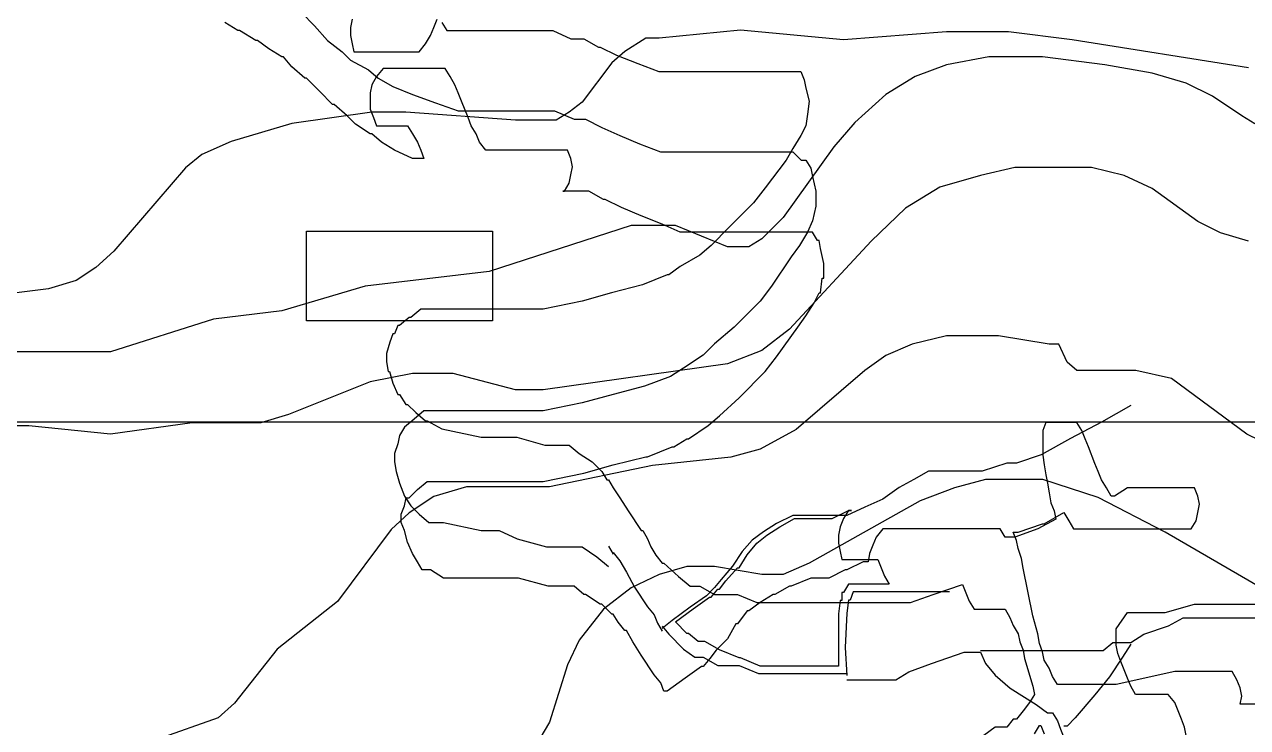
# Model space of a CAD drawing. Extents: x -0.49 to 6.91, y -0.57 to 8.11.
# Drawn here: x 0.8547 to 1.2497, y 1.9979 to 2.2249 of the extents above; entities that cross this region are included whole.
import ezdxf

# ---------------------------------------------------------------- set-up
doc = ezdxf.new("R2010")
doc.units = 0
for name, color, linetype in [('roads', 7, 'CONTINUOUS'), ('topo', 7, 'CONTINUOUS'), ('topo_grid', 7, 'CONTINUOUS'), ('white', 7, 'CONTINUOUS')]:
    doc.layers.add(name, color=color, linetype=linetype)

msp = doc.modelspace()

# ---------------------------------------------------------------- linework, layer by layer
at = {"layer": 'roads', "color": 7}
for points in [[(0.944146, 2.22874), (0.948364, 2.224507), (0.952582, 2.219744), (0.957332, 2.21604), (0.959968, 2.213394), (0.965768, 2.210219), (0.968931, 2.207574), (0.973676, 2.204928), (0.980003, 2.202282), (0.987385, 2.199636), (0.994766, 2.19699), (1.000039, 2.19699), (1.005311, 2.19699), (1.015328, 2.19699), (1.020074, 2.19699), (1.025874, 2.19699), (1.032201, 2.194344), (1.035891, 2.194344), (1.041164, 2.191699), (1.046964, 2.189053), (1.05329, 2.186407), (1.060145, 2.183761), (1.066472, 2.183761), (1.07438, 2.183761), (1.081762, 2.183761), (1.088091, 2.183761), (1.094945, 2.183761), (1.09758, 2.183761), (1.100743, 2.183761), (1.102852, 2.183761), (1.10549, 2.181115), (1.107072, 2.181115), (1.108654, 2.178469), (1.109181, 2.175824), (1.110236, 2.171061), (1.110236, 2.166299), (1.109181, 2.161536), (1.107598, 2.157832), (1.104961, 2.153599), (1.102325, 2.149894), (1.095998, 2.140369), (1.092307, 2.135607), (1.083873, 2.12714), (1.077546, 2.121849), (1.073855, 2.118144), (1.067527, 2.113911), (1.063309, 2.111265), (1.054873, 2.10809), (1.044855, 2.105444), (1.034839, 2.102799), (1.022184, 2.100153), (1.014275, 2.100153), (1.009003, 2.100153), (1.000041, 2.100153), (0.993713, 2.100153), (0.98844, 2.100153), (0.983695, 2.100153), (0.980532, 2.097507), (0.977368, 2.094861), (0.975786, 2.092215), (0.97526, 2.089569), (0.974207, 2.086394), (0.974207, 2.083749), (0.974733, 2.080574), (0.975786, 2.076869), (0.977368, 2.072636), (0.979477, 2.069461), (0.982112, 2.066815), (0.985276, 2.064169), (0.990021, 2.064169), (1.002147, 2.061524), (1.007947, 2.061524), (1.013747, 2.058878), (1.023237, 2.056232), (1.027982, 2.056232), (1.031146, 2.056232), (1.034838, 2.056232), (1.039582, 2.053057), (1.043274, 2.049882)], [(1.211997, 2.101846), (1.202507, 2.096554), (1.192489, 2.091263), (1.182999, 2.085971), (1.17509, 2.083325), (1.171926, 2.083325), (1.164018, 2.080679), (1.156109, 2.080679), (1.149255, 2.080679), (1.14662, 2.080679), (1.141875, 2.078034), (1.137129, 2.075388), (1.131857, 2.071684), (1.126057, 2.069038), (1.120257, 2.066392), (1.114981, 2.066392), (1.109181, 2.066392), (1.102854, 2.066392), (1.097582, 2.063746), (1.093364, 2.0611), (1.089673, 2.058454), (1.086509, 2.05475), (1.083346, 2.049988), (1.079655, 2.045754), (1.077546, 2.043109), (1.074911, 2.040463), (1.069639, 2.036759), (1.063839, 2.032525), (1.060675, 2.029879)], [(1.043275, 2.056496), (1.044857, 2.053851)], [(1.044856, 2.05438), (1.046967, 2.051734), (1.049076, 2.04803), (1.051714, 2.043267), (1.055932, 2.036917), (1.058041, 2.034271), (1.059094, 2.031626), (1.060676, 2.02898)], [(1.153472, 2.041733), (1.142927, 2.041733), (1.132382, 2.041733), (1.127109, 2.041733), (1.125, 2.041733), (1.123418, 2.041733), (1.122362, 2.041733), (1.121309, 2.039087), (1.120783, 2.039087), (1.120256, 2.034854), (1.11973, 2.023741), (1.120256, 2.014745)], [(1.060674, 2.030673), (1.062783, 2.028027), (1.067528, 2.023265), (1.071219, 2.020619), (1.073854, 2.020619), (1.0786, 2.017973), (1.085454, 2.017973), (1.091781, 2.015327), (1.099689, 2.015327), (1.106016, 2.015327), (1.113398, 2.015327), (1.116561, 2.015327), (1.120252, 2.015327)], [(1.163489, 2.022762), (1.166653, 2.022762), (1.170343, 2.022762), (1.174561, 2.022762), (1.178779, 2.022762), (1.184052, 2.022762), (1.190906, 2.022762), (1.195124, 2.022762), (1.203033, 2.022762), (1.206196, 2.025408), (1.20936, 2.025408), (1.211995, 2.025408), (1.216213, 2.028054), (1.224121, 2.0307), (1.228867, 2.033345), (1.234139, 2.033345), (1.242048, 2.033345), (1.248375, 2.033345), (1.254179, 2.033345)], [(1.211997, 2.024852), (1.209362, 2.020619), (1.205144, 2.014269), (1.200399, 2.008448), (1.194072, 2.00104), (1.191434, 1.998394), (1.190381, 1.998394)], [(1.120254, 2.013264), (1.126054, 2.013264), (1.131854, 2.013264), (1.136072, 2.013264), (1.14029, 2.015909), (1.147671, 2.018555), (1.158216, 2.022259), (1.160851, 2.022259), (1.163486, 2.022259), (1.165069, 2.018555), (1.168233, 2.014851), (1.172978, 2.010618), (1.181414, 2.005326), (1.185104, 2.00268), (1.186686, 2.00268), (1.188268, 2.000034), (1.189321, 1.997389), (1.190377, 1.994743)]]:
    msp.add_lwpolyline(points, dxfattribs=at)
at = {"layer": 'topo', "color": 2}
for points in [[(1.249956, 2.210934), (1.193013, 2.21993), (1.172451, 2.222575), (1.152416, 2.222575), (1.119199, 2.21993), (1.085983, 2.223105), (1.059616, 2.220459), (1.055398, 2.220459), (1.048544, 2.216225), (1.044326, 2.212521), (1.034836, 2.199821), (1.030618, 2.196646), (1.0264, 2.194), (1.013219, 2.194), (0.977893, 2.196646), (0.966821, 2.196646), (0.940986, 2.192942), (0.921478, 2.187121), (0.911987, 2.182888), (0.906715, 2.178655), (0.883516, 2.151746), (0.877712, 2.146455), (0.871385, 2.142221), (0.862422, 2.139576), (0.820242, 2.134284)], [(1.252071, 2.192783), (1.247849, 2.195429), (1.238358, 2.201779), (1.229923, 2.206013), (1.218849, 2.209188), (1.203559, 2.211833), (1.183525, 2.214479), (1.166126, 2.214479), (1.152417, 2.211833), (1.1424, 2.208129), (1.132909, 2.202308), (1.122891, 2.193313), (1.116038, 2.185375), (1.099692, 2.162621), (1.092838, 2.155742), (1.08862, 2.153096), (1.081766, 2.153096), (1.064889, 2.159975), (1.050654, 2.159975), (1.004783, 2.145158), (0.964713, 2.140396), (0.937823, 2.132458), (0.915679, 2.129813), (0.882463, 2.119229), (0.873495, 2.119229), (0.845024, 2.119229)], [(1.249956, 2.154974), (1.240993, 2.15762), (1.233611, 2.161324), (1.218848, 2.171908), (1.209885, 2.176141), (1.19934, 2.178787), (1.188268, 2.178787), (1.17456, 2.178787), (1.163488, 2.176141), (1.150306, 2.172437), (1.139234, 2.165558), (1.128162, 2.154974), (1.1018, 2.126505), (1.092837, 2.119626), (1.081765, 2.115393), (1.022181, 2.106926), (1.013218, 2.106926), (0.993183, 2.112218), (0.980002, 2.112218), (0.966293, 2.109572), (0.939931, 2.098989), (0.930968, 2.096343), (0.908824, 2.096343), (0.882462, 2.092639), (0.856095, 2.095284), (0.842387, 2.095284)], [(1.26578, 2.084648), (1.249431, 2.092586), (1.225178, 2.110577), (1.213579, 2.113223), (1.194598, 2.113223), (1.191434, 2.115869), (1.188799, 2.12169), (1.185635, 2.12169), (1.169291, 2.124336), (1.152419, 2.124336), (1.141347, 2.12169), (1.132911, 2.117986), (1.126057, 2.113223), (1.103913, 2.094173), (1.092313, 2.087823), (1.082823, 2.085177), (1.05751, 2.082531), (1.024294, 2.075652), (0.997403, 2.075652), (0.986858, 2.072477), (0.978949, 2.067186), (0.973149, 2.061894), (0.95575, 2.038611), (0.936242, 2.023265), (0.922534, 2.005802), (0.917261, 2.00104), (0.897753, 1.994161)], [(1.271056, 2.033107), (1.223072, 2.061047), (1.201455, 2.07216), (1.183529, 2.077981), (1.174566, 2.077981), (1.165075, 2.077981), (1.155058, 2.075335), (1.143986, 2.071101), (1.108133, 2.050993), (1.099697, 2.047289), (1.092843, 2.047289), (1.077553, 2.049935), (1.068587, 2.049935), (1.059619, 2.047289), (1.050656, 2.043056), (1.041693, 2.036176), (1.033784, 2.026122), (1.030093, 2.018185), (1.024294, 1.999664), (1.02113, 1.994372)]]:
    msp.add_lwpolyline(points, dxfattribs=at)
at = {"layer": 'topo_grid', "color": 7}
msp.add_lwpolyline([(0.512855, 2.096581), (0.549763, 2.096581), (0.587197, 2.096581), (0.624632, 2.096581), (0.661539, 2.096581), (0.698977, 2.096581), (0.735885, 2.096581), (0.773319, 2.096581), (0.810226, 2.096581), (0.847661, 2.096581), (0.885099, 2.096581), (0.922007, 2.096581), (0.959441, 2.096581), (0.996348, 2.096581), (1.033783, 2.096581), (1.070694, 2.096581), (1.108129, 2.096581), (1.145563, 2.096581), (1.18247, 2.096581), (1.219904, 2.096581), (1.256816, 2.096581)], dxfattribs=at)
at = {"layer": 'white', "color": 7}
for points in [[(1.254705, 2.005432), (1.248378, 2.005432), (1.248378, 2.005432), (1.247322, 2.005432), (1.247849, 2.008078), (1.247322, 2.010724), (1.246269, 2.013369), (1.244687, 2.016015), (1.2431, 2.016015), (1.240464, 2.016015), (1.237829, 2.016015), (1.235191, 2.016015), (1.232556, 2.016015), (1.229393, 2.016015), (1.226229, 2.016015), (1.207248, 2.011782), (1.204085, 2.011782), (1.20145, 2.011782), (1.198285, 2.011782), (1.19565, 2.011782), (1.193015, 2.011782), (1.190377, 2.011782), (1.188268, 2.011782), (1.186686, 2.014428), (1.18563, 2.017074), (1.184048, 2.019719), (1.183522, 2.022365), (1.182469, 2.025011), (1.181942, 2.028186), (1.18036, 2.034007), (1.177197, 2.049353), (1.176671, 2.052528), (1.175615, 2.055703), (1.175088, 2.058349), (1.174033, 2.060994), (1.175615, 2.060994), (1.183524, 2.06364), (1.18405, 2.06364), (1.190377, 2.067344), (1.19196, 2.064699), (1.193539, 2.062053), (1.195648, 2.062053), (1.198286, 2.062053), (1.200921, 2.062053), (1.203556, 2.062053), (1.206719, 2.062053), (1.209883, 2.062053), (1.212518, 2.062053), (1.215682, 2.062053), (1.218845, 2.062053), (1.222009, 2.062053), (1.224645, 2.062053), (1.22728, 2.062053), (1.229915, 2.062053), (1.231497, 2.062053), (1.23308, 2.064699), (1.233606, 2.067344), (1.234133, 2.06999), (1.233606, 2.072636), (1.23255, 2.075282), (1.230971, 2.075282), (1.229389, 2.075282), (1.226753, 2.075282), (1.224115, 2.075282), (1.22148, 2.075282), (1.215684, 2.075282), (1.214103, 2.075282), (1.214103, 2.075282), (1.214103, 2.075282), (1.214103, 2.075282), (1.213577, 2.075282), (1.213577, 2.075282), (1.21305, 2.075282), (1.21305, 2.075282), (1.212524, 2.075282), (1.211997, 2.075282), (1.21147, 2.075282), (1.210944, 2.075282), (1.206726, 2.072636), (1.205673, 2.072636), (1.204091, 2.075282), (1.202508, 2.077928), (1.201455, 2.080574), (1.2004, 2.083219), (1.198291, 2.088511), (1.197238, 2.091157), (1.196182, 2.093803), (1.1946, 2.096449), (1.193018, 2.096449), (1.191436, 2.096449), (1.189327, 2.096449), (1.187745, 2.096449), (1.185636, 2.096449), (1.184583, 2.096449), (1.18353, 2.093803), (1.18353, 2.091157), (1.18353, 2.088511), (1.18353, 2.085865), (1.184056, 2.08269), (1.184583, 2.079515), (1.185109, 2.076869), (1.185636, 2.073694), (1.186163, 2.070519), (1.187216, 2.067874), (1.187745, 2.065228), (1.181945, 2.062053), (1.174563, 2.059407), (1.1714, 2.059407), (1.169817, 2.062053), (1.167709, 2.062053), (1.165073, 2.062053), (1.162438, 2.062053), (1.159803, 2.062053), (1.156639, 2.062053), (1.154003, 2.062053), (1.15084, 2.062053), (1.147677, 2.062053), (1.145041, 2.062053), (1.141877, 2.062053), (1.139242, 2.062053), (1.136079, 2.062053), (1.13397, 2.062053), (1.131862, 2.062053), (1.129753, 2.059407), (1.128697, 2.056761), (1.127644, 2.054115), (1.127115, 2.051469), (1.125533, 2.051469), (1.12026, 2.048824), (1.119733, 2.048824), (1.114461, 2.046178), (1.108661, 2.046178), (1.102334, 2.043532), (1.101808, 2.043532), (1.097063, 2.040886), (1.096536, 2.040886), (1.092318, 2.03824), (1.088627, 2.035594), (1.088101, 2.035594), (1.084938, 2.031361), (1.084411, 2.031361), (1.081776, 2.026599), (1.078085, 2.022894), (1.075976, 2.020249), (1.073868, 2.017603), (1.07333, 2.017603), (1.068057, 2.013899), (1.062258, 2.009665), (1.061202, 2.009665), (1.060149, 2.012311), (1.060149, 2.012311), (1.05804, 2.014957), (1.053817, 2.021307), (1.051182, 2.02554), (1.049073, 2.029244), (1.049073, 2.029244), (1.048547, 2.029244), (1.048547, 2.029244), (1.046438, 2.03189), (1.044856, 2.034536), (1.044856, 2.034536), (1.044329, 2.034536), (1.041166, 2.037711), (1.04064, 2.037711), (1.035895, 2.040886), (1.035368, 2.040886), (1.032204, 2.043532), (1.028513, 2.043532), (1.023768, 2.043532), (1.014278, 2.046178), (1.008478, 2.046178), (1.002151, 2.046178), (0.990025, 2.046178), (0.985807, 2.048824), (0.983169, 2.048824), (0.981587, 2.051469), (0.980005, 2.054115), (0.978423, 2.057819), (0.97737, 2.061524), (0.976314, 2.064169), (0.976314, 2.066815), (0.97737, 2.069461), (0.977896, 2.072107), (0.978949, 2.072107), (0.981587, 2.074753), (0.98475, 2.077399), (0.988441, 2.077399), (0.988968, 2.077399), (0.993713, 2.077399), (1.00004, 2.077399), (1.009003, 2.077399), (1.014275, 2.077399), (1.022183, 2.077399), (1.022183, 2.077399), (1.035364, 2.080044), (1.044855, 2.08269), (1.055404, 2.085336), (1.055931, 2.085336), (1.06384, 2.088511), (1.064366, 2.088511), (1.068584, 2.091157), (1.069111, 2.091157), (1.075438, 2.09539), (1.075438, 2.09539), (1.079128, 2.098565), (1.085455, 2.104386), (1.093891, 2.112853), (1.097582, 2.117615), (1.104436, 2.12714), (1.107074, 2.130844), (1.107074, 2.130844), (1.109709, 2.135078), (1.111289, 2.138253), (1.111818, 2.138253), (1.111818, 2.138253), (1.112344, 2.143015), (1.112871, 2.143015), (1.112871, 2.147778), (1.112871, 2.147778), (1.112871, 2.147778), (1.111815, 2.15254), (1.111289, 2.155186), (1.111289, 2.155186), (1.110762, 2.155186), (1.110762, 2.155186), (1.10918, 2.157832), (1.108653, 2.157832), (1.108653, 2.157832), (1.106545, 2.157832), (1.106545, 2.157832), (1.104436, 2.157832), (1.103909, 2.157832), (1.103909, 2.157832), (1.101274, 2.157832), (1.100748, 2.157832), (1.097584, 2.157832), (1.094947, 2.157832), (1.088093, 2.157832), (1.081766, 2.157832), (1.074912, 2.157832), (1.066476, 2.157832), (1.060676, 2.160478), (1.053818, 2.163124), (1.047491, 2.165769), (1.042218, 2.168415), (1.041692, 2.168415), (1.036947, 2.171061), (1.032729, 2.171061), (1.028511, 2.171061), (1.029037, 2.171061), (1.030619, 2.173707), (1.031146, 2.176353), (1.031672, 2.178999), (1.031146, 2.181644), (1.030093, 2.18429), (1.028511, 2.18429), (1.026928, 2.18429), (1.024292, 2.18429), (1.021656, 2.18429), (1.019019, 2.18429), (1.01322, 2.18429), (1.010584, 2.18429), (1.007946, 2.18429), (1.005837, 2.18429), (1.003729, 2.18429), (1.00162, 2.186936), (1.000567, 2.189582), (0.998985, 2.192228), (0.997932, 2.194874), (0.995823, 2.200165), (0.994767, 2.202811), (0.993714, 2.205457), (0.992132, 2.208103), (0.99055, 2.210749), (0.988441, 2.210749), (0.985806, 2.210749), (0.983171, 2.210749), (0.980535, 2.210749), (0.977897, 2.210749), (0.975262, 2.210749), (0.972627, 2.210749), (0.970518, 2.210749), (0.968409, 2.208103), (0.966827, 2.205457), (0.966301, 2.202811), (0.966301, 2.200165), (0.966301, 2.197519), (0.967356, 2.194874), (0.968409, 2.192228), (0.970518, 2.192228), (0.9721, 2.192228), (0.974209, 2.192228), (0.976318, 2.192228), (0.978427, 2.192228), (0.980009, 2.189582), (0.981591, 2.186936), (0.982647, 2.18429), (0.9837, 2.181644), (0.9837, 2.181644), (0.98001, 2.181644), (0.97421, 2.18429), (0.969992, 2.186936), (0.966827, 2.189582), (0.966301, 2.189582), (0.961556, 2.192757), (0.958921, 2.195403), (0.954703, 2.199107), (0.954176, 2.199107), (0.949958, 2.20334), (0.94574, 2.207574), (0.945214, 2.207574), (0.940996, 2.211278), (0.93836, 2.214453), (0.937834, 2.214453), (0.937834, 2.214453), (0.933616, 2.217099), (0.929925, 2.219744), (0.929398, 2.219744), (0.924127, 2.222919), (0.9236, 2.222919), (0.919382, 2.225565)], [(0.9605, 2.226624), (0.959973, 2.223978), (0.959973, 2.221332), (0.9605, 2.218686), (0.961026, 2.21604), (0.962609, 2.21604), (0.964191, 2.21604), (0.966826, 2.21604), (0.968935, 2.21604), (0.971573, 2.21604), (0.974208, 2.21604), (0.977371, 2.21604), (0.97948, 2.21604), (0.982115, 2.21604), (0.984224, 2.218686), (0.985806, 2.221332), (0.986862, 2.223978), (0.987915, 2.226624)], [(0.989478, 2.225565), (0.99106, 2.222919), (0.993169, 2.222919), (0.995804, 2.222919), (0.998442, 2.222919), (1.001077, 2.222919), (1.00424, 2.222919), (1.007404, 2.222919), (1.010567, 2.222919), (1.013202, 2.222919), (1.016366, 2.222919), (1.017948, 2.222919), (1.020057, 2.222919), (1.024802, 2.222919), (1.025329, 2.222919), (1.031129, 2.220274), (1.035351, 2.220274), (1.040096, 2.217628), (1.040622, 2.217628), (1.045896, 2.214982), (1.05275, 2.212336), (1.059604, 2.20969), (1.059604, 2.20969), (1.065931, 2.20969), (1.066457, 2.20969), (1.074366, 2.20969), (1.08122, 2.20969), (1.081747, 2.20969), (1.087547, 2.20969), (1.088073, 2.20969), (1.0944, 2.20969), (1.094927, 2.20969), (1.097035, 2.20969), (1.097562, 2.20969), (1.100197, 2.20969), (1.102306, 2.20969), (1.103888, 2.20969), (1.103888, 2.20969), (1.10547, 2.20969), (1.106523, 2.207044), (1.10705, 2.204399), (1.108105, 2.200165), (1.107579, 2.195932), (1.107052, 2.192228), (1.10547, 2.189053), (1.102835, 2.184819), (1.100726, 2.181115), (1.093872, 2.172119), (1.090181, 2.167357), (1.082272, 2.159419), (1.076472, 2.153599), (1.072782, 2.150424), (1.066455, 2.146719), (1.062764, 2.144074), (1.062238, 2.144074), (1.054329, 2.140899), (1.044312, 2.138253), (1.034821, 2.135607), (1.022163, 2.132961), (1.021636, 2.132961), (1.014255, 2.132961), (1.008997, 2.132961), (1.000561, 2.132961), (0.993707, 2.132961), (0.99318, 2.132961), (0.987908, 2.132961), (0.983163, 2.132961), (0.983163, 2.132961), (0.982636, 2.132961), (0.979473, 2.130315), (0.978946, 2.130315), (0.975783, 2.127669), (0.975783, 2.127669), (0.975257, 2.127669), (0.974201, 2.125024), (0.973675, 2.125024), (0.973675, 2.125024), (0.972622, 2.122378), (0.972622, 2.122378), (0.971566, 2.118674), (0.971566, 2.118674), (0.971566, 2.116028), (0.971566, 2.116028), (0.972092, 2.112853), (0.972619, 2.112853), (0.973675, 2.109149), (0.973675, 2.109149), (0.975257, 2.105444), (0.975257, 2.105444), (0.975783, 2.105444), (0.977892, 2.102269), (0.978419, 2.102269), (0.981054, 2.099624), (0.981054, 2.099624), (0.984217, 2.096978), (0.984743, 2.096978), (0.989489, 2.094332), (1.002142, 2.091686), (1.007942, 2.091686), (1.013214, 2.091686), (1.013743, 2.091686), (1.022706, 2.08904), (1.023233, 2.08904), (1.027451, 2.08904), (1.030614, 2.08904), (1.033778, 2.086394), (1.038, 2.083749), (1.041163, 2.080574), (1.042745, 2.077928), (1.043271, 2.077928), (1.043271, 2.077928), (1.044854, 2.075282), (1.046962, 2.072107), (1.046962, 2.072107), (1.049598, 2.067874), (1.053816, 2.061524), (1.054342, 2.061524), (1.055924, 2.058878), (1.056977, 2.056232), (1.056977, 2.056232), (1.05856, 2.053586), (1.05856, 2.053586), (1.060668, 2.05094), (1.061195, 2.05094), (1.06594, 2.046707), (1.069631, 2.043532), (1.070157, 2.043532), (1.072793, 2.043532), (1.077539, 2.040886), (1.078065, 2.040886), (1.084919, 2.040886), (1.091246, 2.03824), (1.091773, 2.03824), (1.099682, 2.03824), (1.106009, 2.03824), (1.11339, 2.03824), (1.116554, 2.03824), (1.119717, 2.03824), (1.119717, 2.03824), (1.120243, 2.03824), (1.126043, 2.03824), (1.12657, 2.03824), (1.131842, 2.03824), (1.13606, 2.03824), (1.136586, 2.03824), (1.140804, 2.03824), (1.148186, 2.040886), (1.157676, 2.044061), (1.158732, 2.041415), (1.159785, 2.038769), (1.161367, 2.036124), (1.163476, 2.036124), (1.165585, 2.036124), (1.167693, 2.036124), (1.169802, 2.036124), (1.171384, 2.036124), (1.172966, 2.033478), (1.174022, 2.030832), (1.175604, 2.028186), (1.176131, 2.02554), (1.177184, 2.022894), (1.17771, 2.020249), (1.180346, 2.011253), (1.180872, 2.008607), (1.17929, 2.005961), (1.177181, 2.003315), (1.175073, 2.000669), (1.174017, 2.000669), (1.171908, 1.998024), (1.168218, 1.998024), (1.164527, 1.995378)], [(1.229909, 1.995378), (1.229383, 1.998024), (1.22833, 2.000669), (1.227274, 2.003315), (1.226221, 2.005961), (1.224112, 2.008607), (1.22253, 2.008607), (1.220421, 2.008607), (1.217781, 2.008607), (1.215672, 2.008607), (1.213563, 2.008607), (1.211981, 2.011253), (1.210925, 2.013899), (1.209872, 2.016544), (1.208817, 2.01919), (1.207764, 2.021836), (1.207237, 2.024482), (1.207237, 2.027128), (1.207237, 2.029774), (1.207237, 2.029774), (1.210927, 2.035065), (1.211454, 2.035065), (1.211454, 2.035065), (1.21198, 2.035065), (1.214618, 2.035065), (1.217253, 2.035065), (1.219889, 2.035065), (1.223057, 2.035065), (1.232547, 2.037711), (1.235185, 2.037711), (1.238347, 2.037711), (1.240983, 2.037711), (1.242038, 2.037711), (1.247838, 2.037711), (1.254165, 2.037711)], [(1.180878, 1.995907), (1.18246, 1.998553), (1.182987, 1.998553), (1.184042, 1.995907)]]:
    msp.add_lwpolyline(points, dxfattribs=at)
for points in [[(1.005839, 2.158202), (1.005839, 2.129204), (0.945733, 2.129204), (0.945733, 2.158202), (1.005839, 2.158202)], [(1.132393, 2.046839), (1.133975, 2.044193), (1.133975, 2.044193), (1.132381, 2.044193), (1.127636, 2.044193), (1.127109, 2.044193), (1.126582, 2.044193), (1.125, 2.044193), (1.124473, 2.044193), (1.122891, 2.044193), (1.121309, 2.044193), (1.120783, 2.044193), (1.120783, 2.044193), (1.119201, 2.041548), (1.119201, 2.041548), (1.118674, 2.041548), (1.118674, 2.041548), (1.118674, 2.038902), (1.118148, 2.038902), (1.117621, 2.034668), (1.117621, 2.034668), (1.117621, 2.023556), (1.117621, 2.017735), (1.117093, 2.017735), (1.116566, 2.017735), (1.113402, 2.017735), (1.106548, 2.017735), (1.100221, 2.017735), (1.092312, 2.017735), (1.085985, 2.020381), (1.085458, 2.020381), (1.079131, 2.023027), (1.074386, 2.025673), (1.072278, 2.025673), (1.069115, 2.028318), (1.068588, 2.028318), (1.064897, 2.032023), (1.070697, 2.036256), (1.075969, 2.03996), (1.076496, 2.03996), (1.078605, 2.042606), (1.079131, 2.042606), (1.08124, 2.045252), (1.084931, 2.049485), (1.085458, 2.049485), (1.088093, 2.053718), (1.091257, 2.057423), (1.09442, 2.060068), (1.098638, 2.062714), (1.103384, 2.06536), (1.109711, 2.06536), (1.114983, 2.06536), (1.11551, 2.06536), (1.120782, 2.068006), (1.121835, 2.068006), (1.120782, 2.068006), (1.1192, 2.06536), (1.118145, 2.062714), (1.117618, 2.060068), (1.117618, 2.057423), (1.118145, 2.054777), (1.118671, 2.052131), (1.120253, 2.052131), (1.121835, 2.052131), (1.123944, 2.052131), (1.126053, 2.052131), (1.128162, 2.052131), (1.13027, 2.052131), (1.132392, 2.046839)]]:
    msp.add_lwpolyline(points, close=True, dxfattribs=at)

doc.saveas('drawing.dxf')
